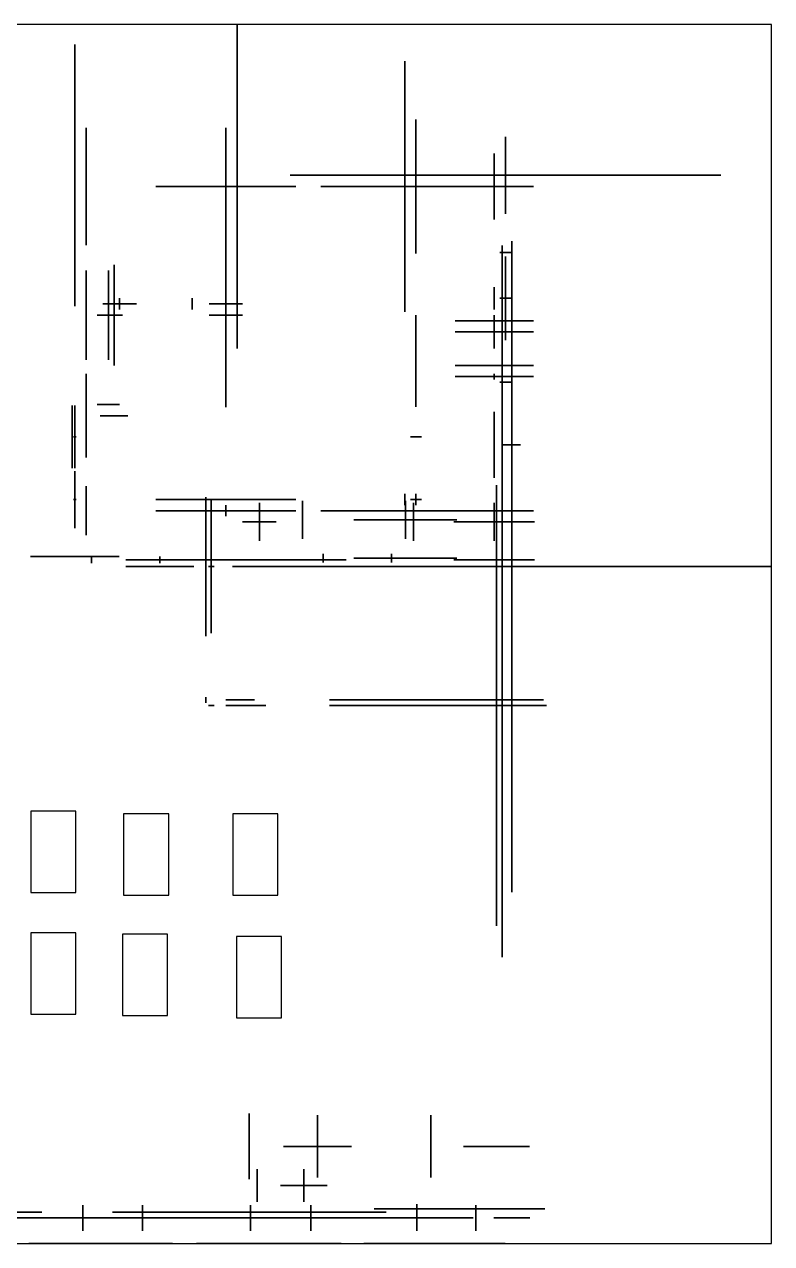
# Model space of a CAD drawing. Header units: metres. Extents: x 610 to 24900, y 492 to 22302.
# Drawn here: x 11537 to 24900, y 492 to 22302 of the extents above; entities that cross this region are included whole.
import ezdxf

# ---------------------------------------------------------------- set-up
doc = ezdxf.new("R2010")
doc.units = ezdxf.units.M
for name, color, linetype, true_color in [('FLOOR', 1, 'Continuous', 0x808080), ('SHELF', 1, 'Continuous', 0xf39c12), ('WALL', 1, 'Continuous', 0x4a90e2)]:
    doc.layers.add(name, color=color, linetype=linetype, true_color=true_color)

msp = doc.modelspace()

# ---------------------------------------------------------------- linework, layer by layer
at = {"layer": 'FLOOR'}
msp.add_lwpolyline([(609.7, 491.9), (24899.7, 491.9), (24899.7, 22301.9), (609.7, 22301.9), (609.7, 491.9)], dxfattribs=at)
at = {"layer": 'SHELF'}
for points in [[(11652.5, 6769.8, 1800), (12459.6, 6769.8, 1800), (12459.6, 8226.8, 1800), (11652.5, 8226.8, 1800), (11652.5, 6769.8, 1800)], [(13311.5, 6725, 1800), (14118.6, 6725, 1800), (14118.6, 8182, 1800), (13311.5, 8182, 1800), (13311.5, 6725, 1800)], [(15262.1, 6725, 1800), (16069.2, 6725, 1800), (16069.2, 8182, 1800), (15262.1, 8182, 1800), (15262.1, 6725, 1800)], [(11652.5, 4595.6, 1800), (12459.6, 4595.6, 1800), (12459.6, 6052.6, 1800), (11652.5, 6052.6, 1800), (11652.5, 4595.6, 1800)], [(13289.1, 4573.2, 1800), (14096.2, 4573.2, 1800), (14096.2, 6030.2, 1800), (13289.1, 6030.2, 1800), (13289.1, 4573.2, 1800)], [(15329.3, 4528.3, 1800), (16136.4, 4528.3, 1800), (16136.4, 5985.3, 1800), (15329.3, 5985.3, 1800), (15329.3, 4528.3, 1800)]]:
    msp.add_polyline3d(points, dxfattribs=at)
at = {"layer": 'WALL'}
for points in [[(15339.7, 16501.9, 2800), (15339.7, 16501.9, 2800), (15339.7, 22301.9, 2800), (15339.7, 22301.9, 2800), (15339.7, 16501.9, 2800)], [(15339.7, 16501.9, 2800), (15339.7, 16501.9, 2800), (15339.7, 22301.9, 2800), (15339.7, 22301.9, 2800), (15339.7, 16501.9, 2800)], [(12439.7, 17261.9, 2800), (12439.7, 17261.9, 2800), (12439.7, 21941.9, 2800), (12439.7, 21941.9, 2800), (12439.7, 17261.9, 2800)], [(12439.7, 17261.9, 2800), (12439.7, 17261.9, 2800), (12439.7, 21941.9, 2800), (12439.7, 21941.9, 2800), (12439.7, 17261.9, 2800)], [(18339.7, 17161.9, 2800), (18339.7, 17161.9, 2800), (18339.7, 21641.9, 2800), (18339.7, 21641.9, 2800), (18339.7, 17161.9, 2800)], [(18339.7, 17161.9, 2800), (18339.7, 17161.9, 2800), (18339.7, 21641.9, 2800), (18339.7, 21641.9, 2800), (18339.7, 17161.9, 2800)], [(18539.7, 18201.9, 2800), (18539.7, 18201.9, 2800), (18539.7, 20601.9, 2800), (18539.7, 20601.9, 2800), (18539.7, 18201.9, 2800)], [(18539.7, 18201.9, 2800), (18539.7, 18201.9, 2800), (18539.7, 20601.9, 2800), (18539.7, 20601.9, 2800), (18539.7, 18201.9, 2800)], [(12639.7, 18351.9, 2800), (12639.7, 18351.9, 2800), (12639.7, 20451.9, 2800), (12639.7, 20451.9, 2800), (12639.7, 18351.9, 2800)], [(12639.7, 18351.9, 2800), (12639.7, 18351.9, 2800), (12639.7, 20451.9, 2800), (12639.7, 20451.9, 2800), (12639.7, 18351.9, 2800)], [(15139.7, 18351.9, 2800), (15139.7, 18351.9, 2800), (15139.7, 20451.9, 2800), (15139.7, 20451.9, 2800), (15139.7, 18351.9, 2800)], [(15139.7, 18351.9, 2800), (15139.7, 18351.9, 2800), (15139.7, 20451.9, 2800), (15139.7, 20451.9, 2800), (15139.7, 18351.9, 2800)], [(20139.7, 18911.9, 2800), (20139.7, 18911.9, 2800), (20139.7, 20291.9, 2800), (20139.7, 20291.9, 2800), (20139.7, 18911.9, 2800)], [(20139.7, 18911.9, 2800), (20139.7, 18911.9, 2800), (20139.7, 20291.9, 2800), (20139.7, 20291.9, 2800), (20139.7, 18911.9, 2800)], [(19939.7, 18811.9, 2800), (19939.7, 18811.9, 2800), (19939.7, 19991.9, 2800), (19939.7, 19991.9, 2800), (19939.7, 18811.9, 2800)], [(19939.7, 18811.9, 2800), (19939.7, 18811.9, 2800), (19939.7, 19991.9, 2800), (19939.7, 19991.9, 2800), (19939.7, 18811.9, 2800)], [(16289.7, 19601.9, 2800), (23989.7, 19601.9, 2800), (23989.7, 19601.9, 2800), (16289.7, 19601.9, 2800), (16289.7, 19601.9, 2800)], [(16289.7, 19601.9, 2800), (23989.7, 19601.9, 2800), (23989.7, 19601.9, 2800), (16289.7, 19601.9, 2800), (16289.7, 19601.9, 2800)], [(13889.7, 19401.9, 2800), (16389.7, 19401.9, 2800), (16389.7, 19401.9, 2800), (13889.7, 19401.9, 2800), (13889.7, 19401.9, 2800)], [(13889.7, 19401.9, 2800), (16389.7, 19401.9, 2800), (16389.7, 19401.9, 2800), (13889.7, 19401.9, 2800), (13889.7, 19401.9, 2800)], [(16839.7, 19401.9, 2800), (19839.7, 19401.9, 2800), (19839.7, 19401.9, 2800), (16839.7, 19401.9, 2800), (16839.7, 19401.9, 2800)], [(16839.7, 19401.9, 2800), (19839.7, 19401.9, 2800), (19839.7, 19401.9, 2800), (16839.7, 19401.9, 2800), (16839.7, 19401.9, 2800)], [(19239.7, 19401.9, 2800), (20639.7, 19401.9, 2800), (20639.7, 19401.9, 2800), (19239.7, 19401.9, 2800), (19239.7, 19401.9, 2800)], [(19239.7, 19401.9, 2800), (20639.7, 19401.9, 2800), (20639.7, 19401.9, 2800), (19239.7, 19401.9, 2800), (19239.7, 19401.9, 2800)], [(15139.7, 15451.9, 2800), (15139.7, 15451.9, 2800), (15139.7, 18751.9, 2800), (15139.7, 18751.9, 2800), (15139.7, 15451.9, 2800)], [(15139.7, 15451.9, 2800), (15139.7, 15451.9, 2800), (15139.7, 18751.9, 2800), (15139.7, 18751.9, 2800), (15139.7, 15451.9, 2800)], [(20079.7, 6859.4, 2800), (20079.7, 6859.4, 2800), (20079.7, 18344.4, 2800), (20079.7, 18344.4, 2800), (20079.7, 6859.4, 2800)], [(20253.7, 6776.9, 2800), (20253.7, 6776.9, 2800), (20253.7, 18426.9, 2800), (20253.7, 18426.9, 2800), (20253.7, 6776.9, 2800)], [(20253.7, 6776.9, 2800), (20253.7, 6776.9, 2800), (20253.7, 18426.9, 2800), (20253.7, 18426.9, 2800), (20253.7, 6776.9, 2800)], [(20039.7, 18221.9, 2800), (20239.7, 18221.9, 2800), (20239.7, 18221.9, 2800), (20039.7, 18221.9, 2800), (20039.7, 18221.9, 2800)], [(20039.7, 18221.9, 2800), (20239.7, 18221.9, 2800), (20239.7, 18221.9, 2800), (20039.7, 18221.9, 2800), (20039.7, 18221.9, 2800)], [(20139.7, 16651.9, 2800), (20139.7, 16651.9, 2800), (20139.7, 18151.9, 2800), (20139.7, 18151.9, 2800), (20139.7, 16651.9, 2800)], [(20139.7, 16651.9, 2800), (20139.7, 16651.9, 2800), (20139.7, 18151.9, 2800), (20139.7, 18151.9, 2800), (20139.7, 16651.9, 2800)], [(12639.7, 16301.9, 2800), (12639.7, 16301.9, 2800), (12639.7, 17901.9, 2800), (12639.7, 17901.9, 2800), (12639.7, 16301.9, 2800)], [(12639.7, 16301.9, 2800), (12639.7, 16301.9, 2800), (12639.7, 17901.9, 2800), (12639.7, 17901.9, 2800), (12639.7, 16301.9, 2800)], [(13039.7, 16301.9, 2800), (13039.7, 16301.9, 2800), (13039.7, 17901.9, 2800), (13039.7, 17901.9, 2800), (13039.7, 16301.9, 2800)], [(13039.7, 16301.9, 2800), (13039.7, 16301.9, 2800), (13039.7, 17901.9, 2800), (13039.7, 17901.9, 2800), (13039.7, 16301.9, 2800)], [(13139.7, 16201.9, 2800), (13139.7, 16201.9, 2800), (13139.7, 18001.9, 2800), (13139.7, 18001.9, 2800), (13139.7, 16201.9, 2800)], [(13139.7, 16201.9, 2800), (13139.7, 16201.9, 2800), (13139.7, 18001.9, 2800), (13139.7, 18001.9, 2800), (13139.7, 16201.9, 2800)], [(19939.7, 17201.9, 2800), (19939.7, 17201.9, 2800), (19939.7, 17601.9, 2800), (19939.7, 17601.9, 2800), (19939.7, 17201.9, 2800)], [(19939.7, 17201.9, 2800), (19939.7, 17201.9, 2800), (19939.7, 17601.9, 2800), (19939.7, 17601.9, 2800), (19939.7, 17201.9, 2800)], [(12939.7, 17301.9, 2800), (13539.7, 17301.9, 2800), (13539.7, 17301.9, 2800), (12939.7, 17301.9, 2800), (12939.7, 17301.9, 2800)], [(12939.7, 17301.9, 2800), (13539.7, 17301.9, 2800), (13539.7, 17301.9, 2800), (12939.7, 17301.9, 2800), (12939.7, 17301.9, 2800)], [(13239.7, 17201.9, 2800), (13239.7, 17201.9, 2800), (13239.7, 17401.9, 2800), (13239.7, 17401.9, 2800), (13239.7, 17201.9, 2800)], [(13239.7, 17201.9, 2800), (13239.7, 17201.9, 2800), (13239.7, 17401.9, 2800), (13239.7, 17401.9, 2800), (13239.7, 17201.9, 2800)], [(14539.7, 17201.9, 2800), (14539.7, 17201.9, 2800), (14539.7, 17401.9, 2800), (14539.7, 17401.9, 2800), (14539.7, 17201.9, 2800)], [(14539.7, 17201.9, 2800), (14539.7, 17201.9, 2800), (14539.7, 17401.9, 2800), (14539.7, 17401.9, 2800), (14539.7, 17201.9, 2800)], [(14839.7, 17301.9, 2800), (15439.7, 17301.9, 2800), (15439.7, 17301.9, 2800), (14839.7, 17301.9, 2800), (14839.7, 17301.9, 2800)], [(14839.7, 17301.9, 2800), (15439.7, 17301.9, 2800), (15439.7, 17301.9, 2800), (14839.7, 17301.9, 2800), (14839.7, 17301.9, 2800)], [(20039.7, 17401.9, 2800), (20239.7, 17401.9, 2800), (20239.7, 17401.9, 2800), (20039.7, 17401.9, 2800), (20039.7, 17401.9, 2800)], [(20039.7, 17401.9, 2800), (20239.7, 17401.9, 2800), (20239.7, 17401.9, 2800), (20039.7, 17401.9, 2800), (20039.7, 17401.9, 2800)], [(12839.7, 17101.9, 2800), (13239.7, 17101.9, 2800), (13239.7, 17101.9, 2800), (12839.7, 17101.9, 2800), (12839.7, 17101.9, 2800)], [(12839.7, 17101.9, 2800), (13239.7, 17101.9, 2800), (13239.7, 17101.9, 2800), (12839.7, 17101.9, 2800), (12839.7, 17101.9, 2800)], [(13189.7, 17101.9, 2800), (13289.7, 17101.9, 2800), (13289.7, 17101.9, 2800), (13189.7, 17101.9, 2800), (13189.7, 17101.9, 2800)], [(13189.7, 17101.9, 2800), (13289.7, 17101.9, 2800), (13289.7, 17101.9, 2800), (13189.7, 17101.9, 2800), (13189.7, 17101.9, 2800)], [(14839.7, 17101.9, 2800), (15439.7, 17101.9, 2800), (15439.7, 17101.9, 2800), (14839.7, 17101.9, 2800), (14839.7, 17101.9, 2800)], [(14839.7, 17101.9, 2800), (15439.7, 17101.9, 2800), (15439.7, 17101.9, 2800), (14839.7, 17101.9, 2800), (14839.7, 17101.9, 2800)], [(18539.7, 16501.9, 2800), (18539.7, 16501.9, 2800), (18539.7, 17101.9, 2800), (18539.7, 17101.9, 2800), (18539.7, 16501.9, 2800)], [(18539.7, 16501.9, 2800), (18539.7, 16501.9, 2800), (18539.7, 17101.9, 2800), (18539.7, 17101.9, 2800), (18539.7, 16501.9, 2800)], [(19939.7, 16501.9, 2800), (19939.7, 16501.9, 2800), (19939.7, 17101.9, 2800), (19939.7, 17101.9, 2800), (19939.7, 16501.9, 2800)], [(19939.7, 16501.9, 2800), (19939.7, 16501.9, 2800), (19939.7, 17101.9, 2800), (19939.7, 17101.9, 2800), (19939.7, 16501.9, 2800)], [(19239.7, 17001.9, 2800), (20639.7, 17001.9, 2800), (20639.7, 17001.9, 2800), (19239.7, 17001.9, 2800), (19239.7, 17001.9, 2800)], [(19239.7, 17001.9, 2800), (20639.7, 17001.9, 2800), (20639.7, 17001.9, 2800), (19239.7, 17001.9, 2800), (19239.7, 17001.9, 2800)], [(19239.7, 16801.9, 2800), (20639.7, 16801.9, 2800), (20639.7, 16801.9, 2800), (19239.7, 16801.9, 2800), (19239.7, 16801.9, 2800)], [(19239.7, 16801.9, 2800), (20639.7, 16801.9, 2800), (20639.7, 16801.9, 2800), (19239.7, 16801.9, 2800), (19239.7, 16801.9, 2800)], [(18539.7, 15461.9, 2800), (18539.7, 15461.9, 2800), (18539.7, 16541.9, 2800), (18539.7, 16541.9, 2800), (18539.7, 15461.9, 2800)], [(18539.7, 15461.9, 2800), (18539.7, 15461.9, 2800), (18539.7, 16541.9, 2800), (18539.7, 16541.9, 2800), (18539.7, 15461.9, 2800)], [(19239.7, 16201.9, 2800), (20639.7, 16201.9, 2800), (20639.7, 16201.9, 2800), (19239.7, 16201.9, 2800), (19239.7, 16201.9, 2800)], [(19239.7, 16201.9, 2800), (20639.7, 16201.9, 2800), (20639.7, 16201.9, 2800), (19239.7, 16201.9, 2800), (19239.7, 16201.9, 2800)], [(12639.7, 14551.9, 2800), (12639.7, 14551.9, 2800), (12639.7, 16051.9, 2800), (12639.7, 16051.9, 2800), (12639.7, 14551.9, 2800)], [(12639.7, 14551.9, 2800), (12639.7, 14551.9, 2800), (12639.7, 16051.9, 2800), (12639.7, 16051.9, 2800), (12639.7, 14551.9, 2800)], [(19239.7, 16001.9, 2800), (20639.7, 16001.9, 2800), (20639.7, 16001.9, 2800), (19239.7, 16001.9, 2800), (19239.7, 16001.9, 2800)], [(19239.7, 16001.9, 2800), (20639.7, 16001.9, 2800), (20639.7, 16001.9, 2800), (19239.7, 16001.9, 2800), (19239.7, 16001.9, 2800)], [(19939.7, 15951.9, 2800), (19939.7, 15951.9, 2800), (19939.7, 16051.9, 2800), (19939.7, 16051.9, 2800), (19939.7, 15951.9, 2800)], [(19939.7, 15951.9, 2800), (19939.7, 15951.9, 2800), (19939.7, 16051.9, 2800), (19939.7, 16051.9, 2800), (19939.7, 15951.9, 2800)], [(20039.7, 15901.9, 2800), (20239.7, 15901.9, 2800), (20239.7, 15901.9, 2800), (20039.7, 15901.9, 2800), (20039.7, 15901.9, 2800)], [(20039.7, 15901.9, 2800), (20239.7, 15901.9, 2800), (20239.7, 15901.9, 2800), (20039.7, 15901.9, 2800), (20039.7, 15901.9, 2800)], [(20253.7, 13691.9, 2800), (20253.7, 13691.9, 2800), (20253.7, 15871.9, 2800), (20253.7, 15871.9, 2800), (20253.7, 13691.9, 2800)], [(20253.7, 13691.9, 2800), (20253.7, 13691.9, 2800), (20253.7, 15871.9, 2800), (20253.7, 15871.9, 2800), (20253.7, 13691.9, 2800)], [(12839.7, 15501.9, 2800), (13239.7, 15501.9, 2800), (13239.7, 15501.9, 2800), (12839.7, 15501.9, 2800), (12839.7, 15501.9, 2800)], [(12839.7, 15501.9, 2800), (13239.7, 15501.9, 2800), (13239.7, 15501.9, 2800), (12839.7, 15501.9, 2800), (12839.7, 15501.9, 2800)], [(12389.7, 14361.9, 2800), (12389.7, 14361.9, 2800), (12389.7, 15481.9, 2800), (12389.7, 15481.9, 2800), (12389.7, 14361.9, 2800)], [(12439.7, 14361.9, 2800), (12439.7, 14361.9, 2800), (12439.7, 15481.9, 2800), (12439.7, 15481.9, 2800), (12439.7, 14361.9, 2800)], [(12439.7, 14361.9, 2800), (12439.7, 14361.9, 2800), (12439.7, 15481.9, 2800), (12439.7, 15481.9, 2800), (12439.7, 14361.9, 2800)], [(12889.7, 15301.9, 2800), (13389.7, 15301.9, 2800), (13389.7, 15301.9, 2800), (12889.7, 15301.9, 2800), (12889.7, 15301.9, 2800)], [(12889.7, 15301.9, 2800), (13389.7, 15301.9, 2800), (13389.7, 15301.9, 2800), (12889.7, 15301.9, 2800), (12889.7, 15301.9, 2800)], [(19939.7, 14191.9, 2800), (19939.7, 14191.9, 2800), (19939.7, 15371.9, 2800), (19939.7, 15371.9, 2800), (19939.7, 14191.9, 2800)], [(19939.7, 14191.9, 2800), (19939.7, 14191.9, 2800), (19939.7, 15371.9, 2800), (19939.7, 15371.9, 2800), (19939.7, 14191.9, 2800)], [(12414.7, 14921.9, 2800), (12464.7, 14921.9, 2800), (12464.7, 14921.9, 2800), (12414.7, 14921.9, 2800), (12414.7, 14921.9, 2800)], [(18439.7, 14921.9, 2800), (18639.7, 14921.9, 2800), (18639.7, 14921.9, 2800), (18439.7, 14921.9, 2800), (18439.7, 14921.9, 2800)], [(18439.7, 14921.9, 2800), (18639.7, 14921.9, 2800), (18639.7, 14921.9, 2800), (18439.7, 14921.9, 2800), (18439.7, 14921.9, 2800)], [(20079.7, 5616.9, 2800), (20079.7, 5616.9, 2800), (20079.7, 14616.9, 2800), (20079.7, 14616.9, 2800), (20079.7, 5616.9, 2800)], [(20096.7, 14781.9, 2800), (20410.7, 14781.9, 2800), (20410.7, 14781.9, 2800), (20096.7, 14781.9, 2800), (20096.7, 14781.9, 2800)], [(20096.7, 14781.9, 2800), (20410.7, 14781.9, 2800), (20410.7, 14781.9, 2800), (20096.7, 14781.9, 2800), (20096.7, 14781.9, 2800)], [(12439.7, 13291.9, 2800), (12439.7, 13291.9, 2800), (12439.7, 14311.9, 2800), (12439.7, 14311.9, 2800), (12439.7, 13291.9, 2800)], [(12439.7, 13291.9, 2800), (12439.7, 13291.9, 2800), (12439.7, 14311.9, 2800), (12439.7, 14311.9, 2800), (12439.7, 13291.9, 2800)], [(12639.7, 13161.9, 2800), (12639.7, 13161.9, 2800), (12639.7, 14041.9, 2800), (12639.7, 14041.9, 2800), (12639.7, 13161.9, 2800)], [(12639.7, 13161.9, 2800), (12639.7, 13161.9, 2800), (12639.7, 14041.9, 2800), (12639.7, 14041.9, 2800), (12639.7, 13161.9, 2800)], [(19979.7, 6174.4, 2800), (19979.7, 6174.4, 2800), (19979.7, 14059.4, 2800), (19979.7, 14059.4, 2800), (19979.7, 6174.4, 2800)], [(12414.7, 13801.9, 2800), (12464.7, 13801.9, 2800), (12464.7, 13801.9, 2800), (12414.7, 13801.9, 2800), (12414.7, 13801.9, 2800)], [(13889.7, 13801.9, 2800), (16389.7, 13801.9, 2800), (16389.7, 13801.9, 2800), (13889.7, 13801.9, 2800), (13889.7, 13801.9, 2800)], [(13889.7, 13801.9, 2800), (16389.7, 13801.9, 2800), (16389.7, 13801.9, 2800), (13889.7, 13801.9, 2800), (13889.7, 13801.9, 2800)], [(14779.7, 11359.4, 2800), (14779.7, 11359.4, 2800), (14779.7, 13844.4, 2800), (14779.7, 13844.4, 2800), (14779.7, 11359.4, 2800)], [(14879.7, 11409.4, 2800), (14879.7, 11409.4, 2800), (14879.7, 13794.4, 2800), (14879.7, 13794.4, 2800), (14879.7, 11409.4, 2800)], [(15739.7, 13061.9, 2800), (15739.7, 13061.9, 2800), (15739.7, 13741.9, 2800), (15739.7, 13741.9, 2800), (15739.7, 13061.9, 2800)], [(15739.7, 13061.9, 2800), (15739.7, 13061.9, 2800), (15739.7, 13741.9, 2800), (15739.7, 13741.9, 2800), (15739.7, 13061.9, 2800)], [(16509.7, 13096.4, 2800), (16509.7, 13096.4, 2800), (16509.7, 13781.4, 2800), (16509.7, 13781.4, 2800), (16509.7, 13096.4, 2800)], [(16509.7, 13096.4, 2800), (16509.7, 13096.4, 2800), (16509.7, 13781.4, 2800), (16509.7, 13781.4, 2800), (16509.7, 13096.4, 2800)], [(18339.7, 13701.9, 2800), (18339.7, 13701.9, 2800), (18339.7, 13901.9, 2800), (18339.7, 13901.9, 2800), (18339.7, 13701.9, 2800)], [(18339.7, 13701.9, 2800), (18339.7, 13701.9, 2800), (18339.7, 13901.9, 2800), (18339.7, 13901.9, 2800), (18339.7, 13701.9, 2800)], [(18352.2, 13096.4, 2800), (18352.2, 13096.4, 2800), (18352.2, 13781.4, 2800), (18352.2, 13781.4, 2800), (18352.2, 13096.4, 2800)], [(18352.2, 13096.4, 2800), (18352.2, 13096.4, 2800), (18352.2, 13781.4, 2800), (18352.2, 13781.4, 2800), (18352.2, 13096.4, 2800)], [(18439.7, 13801.9, 2800), (18639.7, 13801.9, 2800), (18639.7, 13801.9, 2800), (18439.7, 13801.9, 2800), (18439.7, 13801.9, 2800)], [(18439.7, 13801.9, 2800), (18639.7, 13801.9, 2800), (18639.7, 13801.9, 2800), (18439.7, 13801.9, 2800), (18439.7, 13801.9, 2800)], [(18497.2, 13061.9, 2800), (18497.2, 13061.9, 2800), (18497.2, 13741.9, 2800), (18497.2, 13741.9, 2800), (18497.2, 13061.9, 2800)], [(18497.2, 13061.9, 2800), (18497.2, 13061.9, 2800), (18497.2, 13741.9, 2800), (18497.2, 13741.9, 2800), (18497.2, 13061.9, 2800)], [(18539.7, 13701.9, 2800), (18539.7, 13701.9, 2800), (18539.7, 13901.9, 2800), (18539.7, 13901.9, 2800), (18539.7, 13701.9, 2800)], [(18539.7, 13701.9, 2800), (18539.7, 13701.9, 2800), (18539.7, 13901.9, 2800), (18539.7, 13901.9, 2800), (18539.7, 13701.9, 2800)], [(19939.7, 13061.9, 2800), (19939.7, 13061.9, 2800), (19939.7, 13741.9, 2800), (19939.7, 13741.9, 2800), (19939.7, 13061.9, 2800)], [(19939.7, 13061.9, 2800), (19939.7, 13061.9, 2800), (19939.7, 13741.9, 2800), (19939.7, 13741.9, 2800), (19939.7, 13061.9, 2800)], [(13889.7, 13601.9, 2800), (16389.7, 13601.9, 2800), (16389.7, 13601.9, 2800), (13889.7, 13601.9, 2800), (13889.7, 13601.9, 2800)], [(13889.7, 13601.9, 2800), (16389.7, 13601.9, 2800), (16389.7, 13601.9, 2800), (13889.7, 13601.9, 2800), (13889.7, 13601.9, 2800)], [(15139.7, 13501.9, 2800), (15139.7, 13501.9, 2800), (15139.7, 13701.9, 2800), (15139.7, 13701.9, 2800), (15139.7, 13501.9, 2800)], [(15139.7, 13501.9, 2800), (15139.7, 13501.9, 2800), (15139.7, 13701.9, 2800), (15139.7, 13701.9, 2800), (15139.7, 13501.9, 2800)], [(16839.7, 13601.9, 2800), (19839.7, 13601.9, 2800), (19839.7, 13601.9, 2800), (16839.7, 13601.9, 2800), (16839.7, 13601.9, 2800)], [(16839.7, 13601.9, 2800), (19839.7, 13601.9, 2800), (19839.7, 13601.9, 2800), (16839.7, 13601.9, 2800), (16839.7, 13601.9, 2800)], [(19239.7, 13601.9, 2800), (20639.7, 13601.9, 2800), (20639.7, 13601.9, 2800), (19239.7, 13601.9, 2800), (19239.7, 13601.9, 2800)], [(19239.7, 13601.9, 2800), (20639.7, 13601.9, 2800), (20639.7, 13601.9, 2800), (19239.7, 13601.9, 2800), (19239.7, 13601.9, 2800)], [(15439.7, 13401.9, 2800), (16039.7, 13401.9, 2800), (16039.7, 13401.9, 2800), (15439.7, 13401.9, 2800), (15439.7, 13401.9, 2800)], [(15439.7, 13401.9, 2800), (16039.7, 13401.9, 2800), (16039.7, 13401.9, 2800), (15439.7, 13401.9, 2800), (15439.7, 13401.9, 2800)], [(17431, 13438.9, 2800), (19273.5, 13438.9, 2800), (19273.5, 13438.9, 2800), (17431, 13438.9, 2800), (17431, 13438.9, 2800)], [(17431, 13438.9, 2800), (19273.5, 13438.9, 2800), (19273.5, 13438.9, 2800), (17431, 13438.9, 2800), (17431, 13438.9, 2800)], [(19218.5, 13401.9, 2800), (20661, 13401.9, 2800), (20661, 13401.9, 2800), (19218.5, 13401.9, 2800), (19218.5, 13401.9, 2800)], [(19218.5, 13401.9, 2800), (20661, 13401.9, 2800), (20661, 13401.9, 2800), (19218.5, 13401.9, 2800), (19218.5, 13401.9, 2800)], [(11647.2, 12781.9, 2800), (13232.2, 12781.9, 2800), (13232.2, 12781.9, 2800), (11647.2, 12781.9, 2800), (11647.2, 12781.9, 2800)], [(11647.2, 12781.9, 2800), (13232.2, 12781.9, 2800), (13232.2, 12781.9, 2800), (11647.2, 12781.9, 2800), (11647.2, 12781.9, 2800)], [(12739.7, 12661.9, 2800), (12739.7, 12661.9, 2800), (12739.7, 12781.9, 2800), (12739.7, 12781.9, 2800), (12739.7, 12661.9, 2800)], [(12739.7, 12661.9, 2800), (12739.7, 12661.9, 2800), (12739.7, 12781.9, 2800), (12739.7, 12781.9, 2800), (12739.7, 12661.9, 2800)], [(13349.7, 12721.9, 2800), (14569.7, 12721.9, 2800), (14569.7, 12721.9, 2800), (13349.7, 12721.9, 2800), (13349.7, 12721.9, 2800)], [(13349.7, 12721.9, 2800), (14569.7, 12721.9, 2800), (14569.7, 12721.9, 2800), (13349.7, 12721.9, 2800), (13349.7, 12721.9, 2800)], [(13959.7, 12661.9, 2800), (13959.7, 12661.9, 2800), (13959.7, 12781.9, 2800), (13959.7, 12781.9, 2800), (13959.7, 12661.9, 2800)], [(13959.7, 12661.9, 2800), (13959.7, 12661.9, 2800), (13959.7, 12781.9, 2800), (13959.7, 12781.9, 2800), (13959.7, 12661.9, 2800)], [(14189.7, 12721.9, 2800), (17289.7, 12721.9, 2800), (17289.7, 12721.9, 2800), (14189.7, 12721.9, 2800), (14189.7, 12721.9, 2800)], [(14189.7, 12721.9, 2800), (17289.7, 12721.9, 2800), (17289.7, 12721.9, 2800), (14189.7, 12721.9, 2800), (14189.7, 12721.9, 2800)], [(16879.7, 12677.9, 2800), (16879.7, 12677.9, 2800), (16879.7, 12829.9, 2800), (16879.7, 12829.9, 2800), (16879.7, 12677.9, 2800)], [(17431, 12753.9, 2800), (19273.5, 12753.9, 2800), (19273.5, 12753.9, 2800), (17431, 12753.9, 2800), (17431, 12753.9, 2800)], [(17431, 12753.9, 2800), (19273.5, 12753.9, 2800), (19273.5, 12753.9, 2800), (17431, 12753.9, 2800), (17431, 12753.9, 2800)], [(17489.7, 12753.9, 2800), (18709.7, 12753.9, 2800), (18709.7, 12753.9, 2800), (17489.7, 12753.9, 2800), (17489.7, 12753.9, 2800)], [(18099.7, 12677.9, 2800), (18099.7, 12677.9, 2800), (18099.7, 12829.9, 2800), (18099.7, 12829.9, 2800), (18099.7, 12677.9, 2800)], [(19218.5, 12721.9, 2800), (20661, 12721.9, 2800), (20661, 12721.9, 2800), (19218.5, 12721.9, 2800), (19218.5, 12721.9, 2800)], [(19218.5, 12721.9, 2800), (20661, 12721.9, 2800), (20661, 12721.9, 2800), (19218.5, 12721.9, 2800), (19218.5, 12721.9, 2800)], [(13349.7, 12601.9, 2800), (14569.7, 12601.9, 2800), (14569.7, 12601.9, 2800), (13349.7, 12601.9, 2800), (13349.7, 12601.9, 2800)], [(13349.7, 12601.9, 2800), (14569.7, 12601.9, 2800), (14569.7, 12601.9, 2800), (13349.7, 12601.9, 2800), (13349.7, 12601.9, 2800)], [(14829.7, 12601.9, 2800), (14929.7, 12601.9, 2800), (14929.7, 12601.9, 2800), (14829.7, 12601.9, 2800), (14829.7, 12601.9, 2800)], [(15259.7, 12601.9, 2800), (24899.7, 12601.9, 2800), (24899.7, 12601.9, 2800), (15259.7, 12601.9, 2800), (15259.7, 12601.9, 2800)], [(17489.7, 12601.9, 2800), (18709.7, 12601.9, 2800), (18709.7, 12601.9, 2800), (17489.7, 12601.9, 2800), (17489.7, 12601.9, 2800)], [(14779.7, 10166.9, 2800), (14779.7, 10166.9, 2800), (14779.7, 10266.9, 2800), (14779.7, 10266.9, 2800), (14779.7, 10166.9, 2800)], [(20079.7, 10166.9, 2800), (20079.7, 10166.9, 2800), (20079.7, 10266.9, 2800), (20079.7, 10266.9, 2800), (20079.7, 10166.9, 2800)], [(14829.7, 10116.9, 2800), (14929.7, 10116.9, 2800), (14929.7, 10116.9, 2800), (14829.7, 10116.9, 2800), (14829.7, 10116.9, 2800)], [(15137.2, 10216.9, 2800), (15652.2, 10216.9, 2800), (15652.2, 10216.9, 2800), (15137.2, 10216.9, 2800), (15137.2, 10216.9, 2800)], [(15137.2, 10116.9, 2800), (15852.2, 10116.9, 2800), (15852.2, 10116.9, 2800), (15137.2, 10116.9, 2800), (15137.2, 10116.9, 2800)], [(15394.7, 10216.9, 2800), (15394.7, 10216.9, 2800), (15394.7, 10216.9, 2800), (15394.7, 10216.9, 2800), (15394.7, 10216.9, 2800)], [(15394.7, 10216.9, 2800), (15394.7, 10216.9, 2800), (15394.7, 10216.9, 2800), (15394.7, 10216.9, 2800), (15394.7, 10216.9, 2800)], [(15444.7, 10216.9, 2800), (15544.7, 10216.9, 2800), (15544.7, 10216.9, 2800), (15444.7, 10216.9, 2800), (15444.7, 10216.9, 2800)], [(15494.7, 10116.9, 2800), (15494.7, 10116.9, 2800), (15494.7, 10116.9, 2800), (15494.7, 10116.9, 2800), (15494.7, 10116.9, 2800)], [(16994.7, 10216.9, 2800), (19994.7, 10216.9, 2800), (19994.7, 10216.9, 2800), (16994.7, 10216.9, 2800), (16994.7, 10216.9, 2800)], [(16994.7, 10216.9, 2800), (19994.7, 10216.9, 2800), (19994.7, 10216.9, 2800), (16994.7, 10216.9, 2800), (16994.7, 10216.9, 2800)], [(16994.7, 10116.9, 2800), (19994.7, 10116.9, 2800), (19994.7, 10116.9, 2800), (16994.7, 10116.9, 2800), (16994.7, 10116.9, 2800)], [(16994.7, 10116.9, 2800), (19994.7, 10116.9, 2800), (19994.7, 10116.9, 2800), (16994.7, 10116.9, 2800), (16994.7, 10116.9, 2800)], [(18494.7, 10116.9, 2800), (18494.7, 10116.9, 2800), (18494.7, 10116.9, 2800), (18494.7, 10116.9, 2800), (18494.7, 10116.9, 2800)], [(18494.7, 10116.9, 2800), (18494.7, 10116.9, 2800), (18494.7, 10116.9, 2800), (18494.7, 10116.9, 2800), (18494.7, 10116.9, 2800)], [(18544.7, 10216.9, 2800), (18644.7, 10216.9, 2800), (18644.7, 10216.9, 2800), (18544.7, 10216.9, 2800), (18544.7, 10216.9, 2800)], [(18594.7, 10216.9, 2800), (18594.7, 10216.9, 2800), (18594.7, 10216.9, 2800), (18594.7, 10216.9, 2800), (18594.7, 10216.9, 2800)], [(19287.2, 10116.9, 2800), (20872.2, 10116.9, 2800), (20872.2, 10116.9, 2800), (19287.2, 10116.9, 2800), (19287.2, 10116.9, 2800)], [(19337.2, 10216.9, 2800), (20822.2, 10216.9, 2800), (20822.2, 10216.9, 2800), (19337.2, 10216.9, 2800), (19337.2, 10216.9, 2800)], [(20029.7, 10116.9, 2800), (20129.7, 10116.9, 2800), (20129.7, 10116.9, 2800), (20029.7, 10116.9, 2800), (20029.7, 10116.9, 2800)], [(15559.7, 1641.9, 2800), (15559.7, 1641.9, 2800), (15559.7, 2821.9, 2800), (15559.7, 2821.9, 2800), (15559.7, 1641.9, 2800)], [(16779.7, 1674.4, 2800), (16779.7, 1674.4, 2800), (16779.7, 2789.4, 2800), (16779.7, 2789.4, 2800), (16779.7, 1674.4, 2800)], [(18804.7, 1674.4, 2800), (18804.7, 1674.4, 2800), (18804.7, 2789.4, 2800), (18804.7, 2789.4, 2800), (18804.7, 1674.4, 2800)], [(16169.7, 2231.9, 2800), (17389.7, 2231.9, 2800), (17389.7, 2231.9, 2800), (16169.7, 2231.9, 2800), (16169.7, 2231.9, 2800)], [(19392.2, 2231.9, 2800), (20567.2, 2231.9, 2800), (20567.2, 2231.9, 2800), (19392.2, 2231.9, 2800), (19392.2, 2231.9, 2800)], [(15699.7, 1241.9, 2800), (15699.7, 1241.9, 2800), (15699.7, 1821.9, 2800), (15699.7, 1821.9, 2800), (15699.7, 1241.9, 2800)], [(15699.7, 1241.9, 2800), (15699.7, 1241.9, 2800), (15699.7, 1821.9, 2800), (15699.7, 1821.9, 2800), (15699.7, 1241.9, 2800)], [(15699.7, 1241.9, 2800), (15699.7, 1241.9, 2800), (15699.7, 1821.9, 2800), (15699.7, 1821.9, 2800), (15699.7, 1241.9, 2800)], [(16534.7, 1241.9, 2800), (16534.7, 1241.9, 2800), (16534.7, 1821.9, 2800), (16534.7, 1821.9, 2800), (16534.7, 1241.9, 2800)], [(16534.7, 1241.9, 2800), (16534.7, 1241.9, 2800), (16534.7, 1821.9, 2800), (16534.7, 1821.9, 2800), (16534.7, 1241.9, 2800)], [(16534.7, 1241.9, 2800), (16534.7, 1241.9, 2800), (16534.7, 1821.9, 2800), (16534.7, 1821.9, 2800), (16534.7, 1241.9, 2800)], [(16117.2, 1531.9, 2800), (16952.2, 1531.9, 2800), (16952.2, 1531.9, 2800), (16117.2, 1531.9, 2800), (16117.2, 1531.9, 2800)], [(16117.2, 1531.9, 2800), (16952.2, 1531.9, 2800), (16952.2, 1531.9, 2800), (16117.2, 1531.9, 2800), (16117.2, 1531.9, 2800)], [(16117.2, 1531.9, 2800), (16952.2, 1531.9, 2800), (16952.2, 1531.9, 2800), (16117.2, 1531.9, 2800), (16117.2, 1531.9, 2800)], [(12579.7, 721.9, 2800), (12579.7, 721.9, 2800), (12579.7, 1181.9, 2800), (12579.7, 1181.9, 2800), (12579.7, 721.9, 2800)], [(12579.7, 721.9, 2800), (12579.7, 721.9, 2800), (12579.7, 1181.9, 2800), (12579.7, 1181.9, 2800), (12579.7, 721.9, 2800)], [(13649.7, 721.9, 2800), (13649.7, 721.9, 2800), (13649.7, 1181.9, 2800), (13649.7, 1181.9, 2800), (13649.7, 721.9, 2800)], [(13649.7, 721.9, 2800), (13649.7, 721.9, 2800), (13649.7, 1181.9, 2800), (13649.7, 1181.9, 2800), (13649.7, 721.9, 2800)], [(15579.7, 721.9, 2800), (15579.7, 721.9, 2800), (15579.7, 1181.9, 2800), (15579.7, 1181.9, 2800), (15579.7, 721.9, 2800)], [(15579.7, 721.9, 2800), (15579.7, 721.9, 2800), (15579.7, 1181.9, 2800), (15579.7, 1181.9, 2800), (15579.7, 721.9, 2800)], [(16659.7, 721.9, 2800), (16659.7, 721.9, 2800), (16659.7, 1181.9, 2800), (16659.7, 1181.9, 2800), (16659.7, 721.9, 2800)], [(16659.7, 721.9, 2800), (16659.7, 721.9, 2800), (16659.7, 1181.9, 2800), (16659.7, 1181.9, 2800), (16659.7, 721.9, 2800)], [(17792.2, 1116.9, 2800), (19817.2, 1116.9, 2800), (19817.2, 1116.9, 2800), (17792.2, 1116.9, 2800), (17792.2, 1116.9, 2800)], [(18554.7, 1034.4, 2800), (18554.7, 1034.4, 2800), (18554.7, 1199.4, 2800), (18554.7, 1199.4, 2800), (18554.7, 1034.4, 2800)], [(18554.7, 1034.4, 2800), (18554.7, 1034.4, 2800), (18554.7, 1199.4, 2800), (18554.7, 1199.4, 2800), (18554.7, 1034.4, 2800)], [(18554.7, 721.9, 2800), (18554.7, 721.9, 2800), (18554.7, 1181.9, 2800), (18554.7, 1181.9, 2800), (18554.7, 721.9, 2800)], [(18554.7, 721.9, 2800), (18554.7, 721.9, 2800), (18554.7, 1181.9, 2800), (18554.7, 1181.9, 2800), (18554.7, 721.9, 2800)], [(19317.2, 1116.9, 2800), (20842.2, 1116.9, 2800), (20842.2, 1116.9, 2800), (19317.2, 1116.9, 2800), (19317.2, 1116.9, 2800)], [(19317.2, 1116.9, 2800), (20842.2, 1116.9, 2800), (20842.2, 1116.9, 2800), (19317.2, 1116.9, 2800), (19317.2, 1116.9, 2800)], [(19609.7, 721.9, 2800), (19609.7, 721.9, 2800), (19609.7, 1181.9, 2800), (19609.7, 1181.9, 2800), (19609.7, 721.9, 2800)], [(19609.7, 721.9, 2800), (19609.7, 721.9, 2800), (19609.7, 1181.9, 2800), (19609.7, 1181.9, 2800), (19609.7, 721.9, 2800)], [(7042.2, 1051.9, 2800), (11847.2, 1051.9, 2800), (11847.2, 1051.9, 2800), (7042.2, 1051.9, 2800), (7042.2, 1051.9, 2800)], [(7114.7, 951.9, 2800), (12264.7, 951.9, 2800), (12264.7, 951.9, 2800), (7114.7, 951.9, 2800), (7114.7, 951.9, 2800)], [(11614.7, 951.9, 2800), (13544.7, 951.9, 2800), (13544.7, 951.9, 2800), (11614.7, 951.9, 2800), (11614.7, 951.9, 2800)], [(13114.7, 1051.9, 2800), (18004.7, 1051.9, 2800), (18004.7, 1051.9, 2800), (13114.7, 1051.9, 2800), (13114.7, 1051.9, 2800)], [(13114.7, 951.9, 2800), (14184.7, 951.9, 2800), (14184.7, 951.9, 2800), (13114.7, 951.9, 2800), (13114.7, 951.9, 2800)], [(13114.7, 951.9, 2800), (14184.7, 951.9, 2800), (14184.7, 951.9, 2800), (13114.7, 951.9, 2800), (13114.7, 951.9, 2800)], [(13114.7, 951.9, 2800), (18284.7, 951.9, 2800), (18284.7, 951.9, 2800), (13114.7, 951.9, 2800), (13114.7, 951.9, 2800)], [(14614.7, 951.9, 2800), (16544.7, 951.9, 2800), (16544.7, 951.9, 2800), (14614.7, 951.9, 2800), (14614.7, 951.9, 2800)], [(15639.7, 951.9, 2800), (15759.7, 951.9, 2800), (15759.7, 951.9, 2800), (15639.7, 951.9, 2800), (15639.7, 951.9, 2800)], [(15639.7, 951.9, 2800), (15759.7, 951.9, 2800), (15759.7, 951.9, 2800), (15639.7, 951.9, 2800), (15639.7, 951.9, 2800)], [(16597.2, 951.9, 2800), (16722.2, 951.9, 2800), (16722.2, 951.9, 2800), (16597.2, 951.9, 2800), (16597.2, 951.9, 2800)], [(16597.2, 951.9, 2800), (16722.2, 951.9, 2800), (16722.2, 951.9, 2800), (16597.2, 951.9, 2800), (16597.2, 951.9, 2800)], [(17544.7, 951.9, 2800), (19564.7, 951.9, 2800), (19564.7, 951.9, 2800), (17544.7, 951.9, 2800), (17544.7, 951.9, 2800)], [(17607.2, 951.9, 2800), (19502.2, 951.9, 2800), (19502.2, 951.9, 2800), (17607.2, 951.9, 2800), (17607.2, 951.9, 2800)], [(19931.7, 951.9, 2800), (20575.7, 951.9, 2800), (20575.7, 951.9, 2800), (19931.7, 951.9, 2800), (19931.7, 951.9, 2800)], [(19931.7, 951.9, 2800), (20575.7, 951.9, 2800), (20575.7, 951.9, 2800), (19931.7, 951.9, 2800), (19931.7, 951.9, 2800)], [(11614.7, 491.9, 2800), (13544.7, 491.9, 2800), (13544.7, 491.9, 2800), (11614.7, 491.9, 2800), (11614.7, 491.9, 2800)], [(13114.7, 491.9, 2800), (14184.7, 491.9, 2800), (14184.7, 491.9, 2800), (13114.7, 491.9, 2800), (13114.7, 491.9, 2800)], [(13114.7, 491.9, 2800), (14184.7, 491.9, 2800), (14184.7, 491.9, 2800), (13114.7, 491.9, 2800), (13114.7, 491.9, 2800)], [(14614.7, 491.9, 2800), (16544.7, 491.9, 2800), (16544.7, 491.9, 2800), (14614.7, 491.9, 2800), (14614.7, 491.9, 2800)], [(16119.7, 491.9, 2800), (17199.7, 491.9, 2800), (17199.7, 491.9, 2800), (16119.7, 491.9, 2800), (16119.7, 491.9, 2800)], [(16119.7, 491.9, 2800), (17199.7, 491.9, 2800), (17199.7, 491.9, 2800), (16119.7, 491.9, 2800), (16119.7, 491.9, 2800)], [(17607.2, 491.9, 2800), (19502.2, 491.9, 2800), (19502.2, 491.9, 2800), (17607.2, 491.9, 2800), (17607.2, 491.9, 2800)], [(19082.2, 491.9, 2800), (20137.2, 491.9, 2800), (20137.2, 491.9, 2800), (19082.2, 491.9, 2800), (19082.2, 491.9, 2800)], [(19082.2, 491.9, 2800), (20137.2, 491.9, 2800), (20137.2, 491.9, 2800), (19082.2, 491.9, 2800), (19082.2, 491.9, 2800)]]:
    msp.add_polyline3d(points, dxfattribs=at)

doc.saveas('drawing.dxf')
